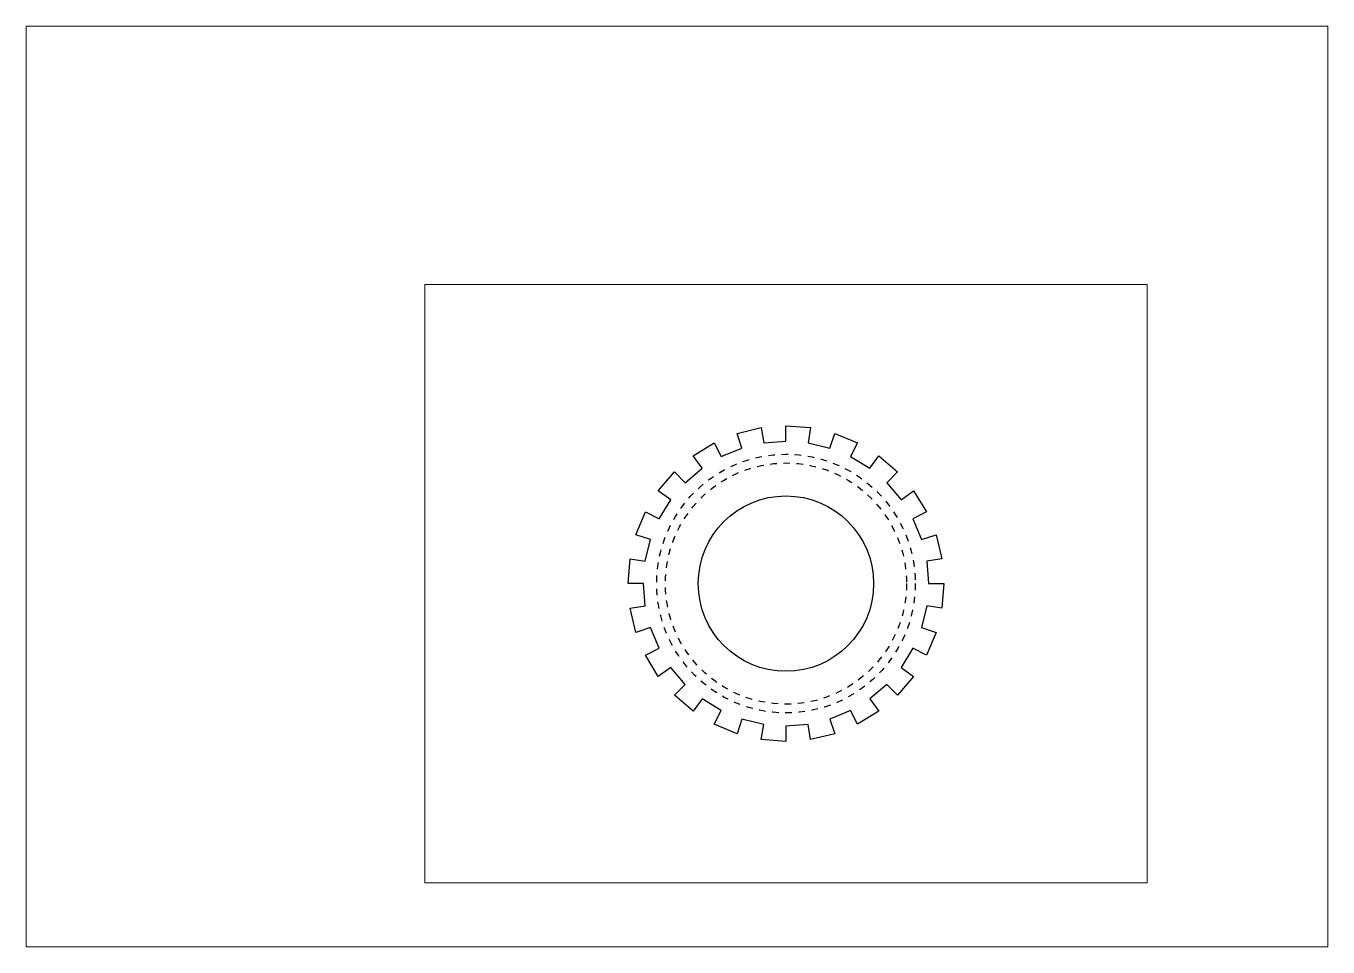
# Paper-space layout 'Layout1' of a CAD drawing. Extents: x 0 to 297, y 0 to 210.
# The model-space entities are those that its viewports show. They can reach past a viewport. Long polylines and large blocks are cut down to what shows.
import ezdxf

# ---------------------------------------------------------------- set-up
doc = ezdxf.new("R2010")
doc.units = 0
doc.header["$MEASUREMENT"] = 0
doc.linetypes.add('HIDDEN', pattern=[4.5, 1.5, -1.5, 1.5])

msp = doc.modelspace()

# ---------------------------------------------------------------- linework, layer by layer
at = {"color": 1, "linetype": 'Continuous'}
for p, q in [((173.35784, 118.86082), (178.98948, 118.4176)), ((173.35784, 115.36082), (173.35784, 118.86082)), ((162.23323, 117.09886), (167.7262, 118.4176)), ((163.31479, 113.77016), (162.23323, 117.09886)), ((167.7262, 118.4176), (168.27372, 114.96069)), ((178.98948, 118.4176), (178.44196, 114.96069)), ((183.40089, 113.77016), (184.48245, 117.09886)), ((184.48245, 117.09886), (189.7015, 114.93706)), ((152.19757, 111.98543), (157.01418, 114.93706)), ((157.01418, 114.93706), (158.60315, 111.81853)), ((158.60315, 111.81853), (163.31479, 113.77016)), ((168.27372, 114.96069), (173.35784, 115.36082)), ((178.44196, 114.96069), (183.40089, 113.77016)), ((189.7015, 114.93706), (188.11253, 111.81853)), ((154.25482, 109.15387), (152.19757, 111.98543)), ((188.11253, 111.81853), (192.46086, 109.15387)), ((192.46086, 109.15387), (194.51811, 111.98543)), ((194.51811, 111.98543), (198.81368, 108.31667)), ((144.23323, 104.02109), (147.90199, 108.31667)), ((147.90199, 108.31667), (150.37687, 105.84179)), ((150.37687, 105.84179), (154.25482, 109.15387)), ((198.81368, 108.31667), (196.33881, 105.84179)), ((147.06479, 101.96384), (144.23323, 104.02109)), ((196.33881, 105.84179), (199.65089, 101.96384)), ((199.65089, 101.96384), (202.48245, 104.02109)), ((202.48245, 104.02109), (205.43407, 99.20448)), ((144.40013, 97.615513), (147.06479, 101.96384)), ((139.1198, 93.985434), (141.2816, 99.20448)), ((141.2816, 99.20448), (144.40013, 97.615513)), ((205.43407, 99.20448), (202.31555, 97.615513)), ((202.31555, 97.615513), (204.26717, 92.903874)), ((142.4485, 92.903874), (139.1198, 93.985434)), ((141.25797, 87.944942), (142.4485, 92.903874)), ((204.26717, 92.903874), (207.59587, 93.985434)), ((207.59587, 93.985434), (208.91462, 88.492463)), ((137.35784, 82.860822), (137.80106, 88.492463)), ((137.80106, 88.492463), (141.25797, 87.944942)), ((208.91462, 88.492463), (205.45771, 87.944942)), ((205.45771, 87.944942), (205.85784, 82.860822)), ((140.85784, 82.860822), (137.35784, 82.860822)), ((141.25797, 77.776702), (140.85784, 82.860822)), ((205.85784, 82.860822), (209.35784, 82.860822)), ((209.35784, 82.860822), (208.91462, 77.229181)), ((137.80106, 77.229181), (141.25797, 77.776702)), ((139.1198, 71.73621), (137.80106, 77.229181)), ((205.45771, 77.776702), (204.26717, 72.81777)), ((208.91462, 77.229181), (205.45771, 77.776702)), ((142.4485, 72.81777), (139.1198, 71.73621)), ((144.40013, 68.106131), (142.4485, 72.81777)), ((204.26717, 72.81777), (207.59587, 71.73621)), ((207.59587, 71.73621), (205.43407, 66.517164)), ((141.2816, 66.517164), (144.40013, 68.106131)), ((144.23323, 61.700553), (141.2816, 66.517164)), ((202.31555, 68.106131), (199.65089, 63.757801)), ((205.43407, 66.517164), (202.31555, 68.106131)), ((147.06479, 63.757801), (144.23323, 61.700553)), ((150.37687, 59.879852), (147.06479, 63.757801)), ((199.65089, 63.757801), (202.48245, 61.700553)), ((147.90199, 57.404978), (150.37687, 59.879852)), ((196.33881, 59.879852), (192.46086, 56.56777)), ((198.81368, 57.404978), (196.33881, 59.879852)), ((202.48245, 61.700553), (198.81368, 57.404978)), ((152.19757, 53.73621), (147.90199, 57.404978)), ((154.25482, 56.56777), (152.19757, 53.73621)), ((158.60315, 53.90311), (154.25482, 56.56777)), ((192.46086, 56.56777), (194.51811, 53.73621)), ((157.01418, 50.784587), (158.60315, 53.90311)), ((188.11253, 53.90311), (183.40089, 51.951485)), ((189.7015, 50.784587), (188.11253, 53.90311)), ((194.51811, 53.73621), (189.7015, 50.784587)), ((162.23323, 48.622787), (157.01418, 50.784587)), ((163.31479, 51.951485), (162.23323, 48.622787)), ((168.27372, 50.760951), (163.31479, 51.951485)), ((167.7262, 47.304042), (168.27372, 50.760951)), ((178.44196, 50.760951), (173.35784, 50.360822)), ((178.98948, 47.304042), (178.44196, 50.760951)), ((183.40089, 51.951485), (184.48245, 48.622787)), ((173.35784, 50.360822), (173.35784, 46.860822)), ((184.48245, 48.622787), (178.98948, 47.304042)), ((173.35784, 46.860822), (167.7262, 47.304042))]:
    msp.add_line(p, q, dxfattribs=at)
at = {"color": 1, "linetype": 'HIDDEN'}
for radius in [29.5, 27.5]:
    msp.add_circle((173.35784, 82.860822), radius, dxfattribs=at)
at = {"color": 1, "linetype": 'Continuous'}
msp.add_circle((173.35784, 82.860822), 20, dxfattribs=at)

psp = doc.layouts.get("Layout1")

# ---------------------------------------------------------------- viewports
at = {"layer": '0', "color": 3, "linetype": 'Continuous'}
psp.add_viewport(center=(148.5, 105), size=(297, 210), view_center_point=(148.5, 105), view_height=210, dxfattribs=at)
psp.add_viewport(center=(173.35784, 82.860822), size=(164.74681, 136.47665), view_center_point=(173.35784, 82.860822), view_height=136.47665, status=3, dxfattribs=at)

doc.saveas('drawing.dxf')
